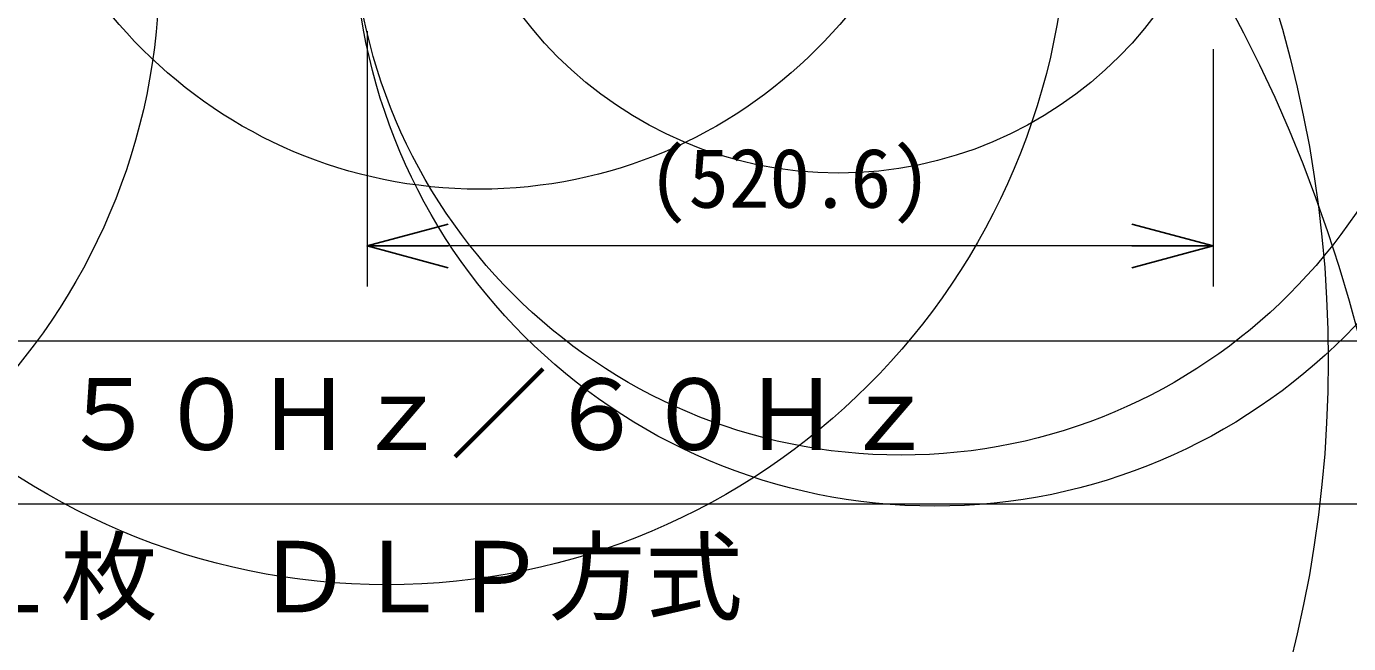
# Model space of a CAD drawing. Units: millimetres, scale not verified. Extents: x -72 to 62, y -56 to 145.
# Drawn here: x -0.34 to 40.33, y -5.8 to 13.18 of the extents above; entities that cross this region are included whole.
import ezdxf
from ezdxf.enums import TextEntityAlignment as Align

# ---------------------------------------------------------------- set-up
doc = ezdxf.new("R2010")
doc.units = ezdxf.units.MM
doc.header["$LTSCALE"] = 0.125
doc.layers.add('0-0_0', color=7, linetype='Continuous')
doc.layers.add('0-1_MOJI1', color=7, linetype='Continuous')
for name, color, linetype, lineweight in [('0-2_WAKU', 1, 'Continuous', 18), ('0-4_SUNPO', 3, 'Continuous', 18), ('0-5_GAIKEI', 1, 'Continuous', 18)]:
    doc.layers.add(name, color=color, linetype=linetype, lineweight=lineweight)
doc.styles.add('ＭＳ ゴシック', font='')
doc.styles.get('ＭＳ ゴシック').set_extended_font_data('MS Gothic')

# ---------------------------------------------------------------- blocks, each defined once
blk = doc.blocks.new('_Open30')
at = {"layer": '0-0_0'}
blk.add_line((0, 0), (-1, 0), dxfattribs=at)
blk.add_lwpolyline([(-1, 0.26795), (0, 0), (-1, -0.26795)], dxfattribs=at)
blk = doc.blocks.new('D3')
at = {"layer": '0-4_SUNPO'}
for p, q in [((74.9321, 74.5329), (74.9321, 66.678)), ((100.9631, 73.983), (100.9631, 66.678)), ((98.4631, 67.928), (77.4321, 67.928))]:
    blk.add_line(p, q, dxfattribs=at)
at = {"layer": '0-4_SUNPO', "xscale": 2.5, "yscale": 2.5, "rotation": 180}
blk.add_blockref('_Open30', (74.9321, 67.928), dxfattribs=at)
at = {"layer": '0-4_SUNPO', "xscale": 2.5, "yscale": 2.5}
blk.add_blockref('_Open30', (100.9631, 67.928), dxfattribs=at)
at = {"layer": '0-4_SUNPO', "color": 7, "style": 'ＭＳ ゴシック'}
blk.add_text('(520.6)', height=1.833, dxfattribs=at).set_placement((83.5726, 68.553), align=Align.BOTTOM_LEFT)

msp = doc.modelspace()

# ---------------------------------------------------------------- linework, layer by layer
at = {"layer": '0-2_WAKU', "color": 4}
msp.add_line((62.2049, 3.5004), (-62.7951, 3.5004), dxfattribs=at)
at = {"layer": '0-2_WAKU'}
msp.add_line((-62.7951, -1.4996), (62.2049, -1.4996), dxfattribs=at)
at = {"layer": '0-5_GAIKEI'}
for centre, radius in [((2.493, 2.9022), 37.2143), ((10.7414, 16.9649), 20.9533), ((-3.3735, -7.7045), 45.4484), ((13.594, 22.8325), 14.657), ((-15.6587, 14.9987), 19.4103), ((27.6003, 16.2888), 17.8596), ((26.5678, 16.8791), 16.8803), ((24.6342, 20.8786), 12.2099)]:
    msp.add_circle(centre, radius, dxfattribs=at)

# ---------------------------------------------------------------- block references
at = {"layer": '0-4_SUNPO'}
msp.add_blockref('D3', (-64.7951, -61.4996), dxfattribs=at)

# ---------------------------------------------------------------- texts
at = {"layer": '0-1_MOJI1', "style": 'ＭＳ ゴシック'}
for s, p in [('ＡＣ１００Ｖ\u3000５０Ｈｚ／６０Ｈｚ', (-20.2951, -0.4996)), ('ＤＬＰチップ１枚\u3000ＤＬＰ方式', (-20.2951, -5.4996))]:
    msp.add_text(s, height=2.199, dxfattribs=at).set_placement(p, align=Align.BOTTOM_LEFT)

doc.saveas('drawing.dxf')
